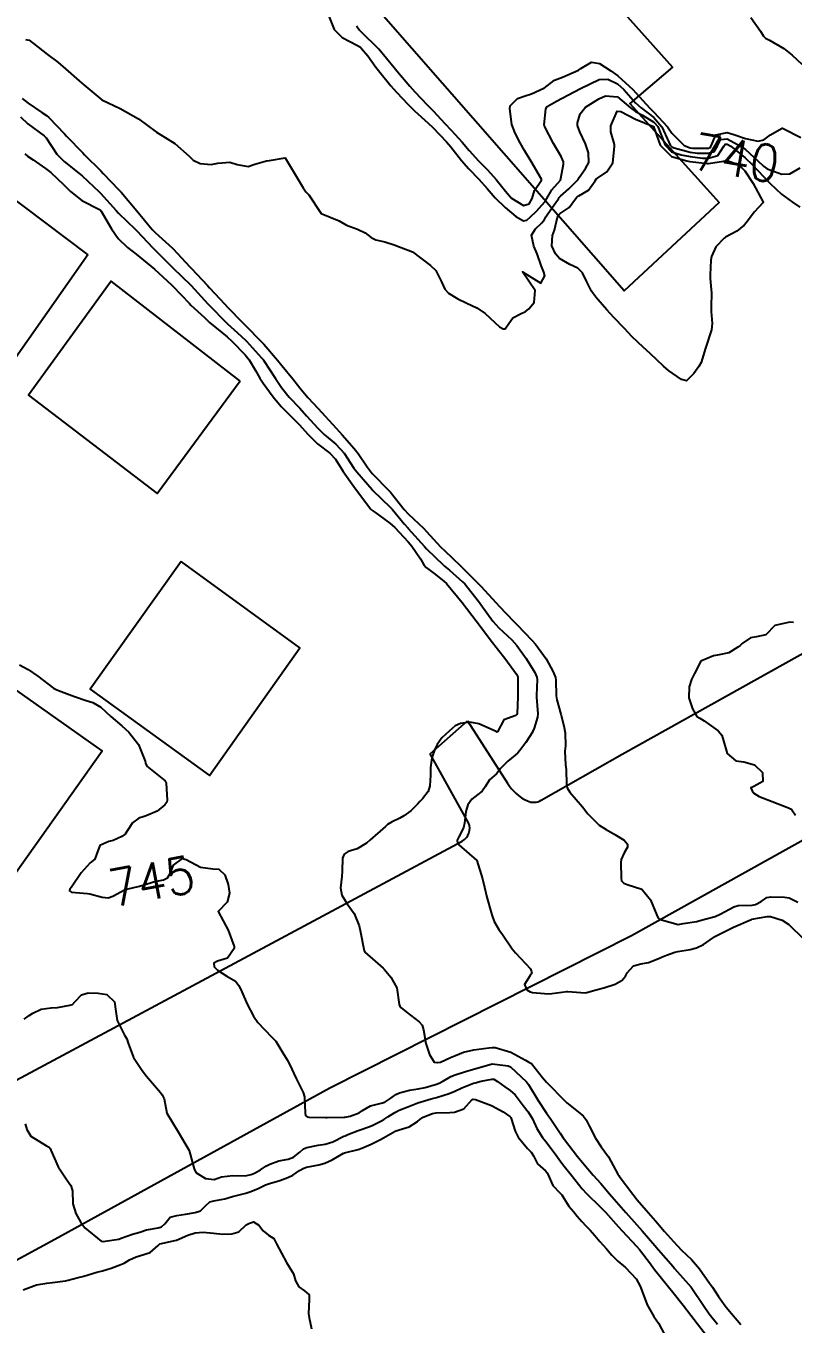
# Model space of a CAD drawing. Header units: metres. Extents: x 286371 to 293043, y 7462578 to 7466404.
# Drawn here: x 291645.5 to 291728.9, y 7462926.3 to 7463067.3 of the extents above; entities that cross this region are included whole.
import ezdxf
from ezdxf.enums import TextEntityAlignment as Align

# ---------------------------------------------------------------- set-up
doc = ezdxf.new("R2010")
doc.units = ezdxf.units.M
doc.header["$MEASUREMENT"] = 0
for name, color, linetype in [('Cotas', 45, 'Continuous'), ('Curvas de Nivel 1m', 11, 'Continuous'), ('Curvas de Nivel 5m', 15, 'Continuous'), ('Edificações', 30, 'Continuous'), ('Vias primárias', 230, 'Continuous')]:
    doc.layers.add(name, color=color, linetype=linetype)
doc.styles.add('Style-STANDARD', font='STANDARD.shx')

msp = doc.modelspace()

# ---------------------------------------------------------------- linework, layer by layer
at = {"layer": 'Curvas de Nivel 1m', "flags": 128}
for points, elevation in [([(291724.31, 7463068.22), (291725.36, 7463066.76), (291725.7, 7463066.2), (291725.9, 7463065.98), (291726.33, 7463065.75), (291727.88, 7463064.86), (291728.79, 7463064.15), (291729.85, 7463063.17)], 738), ([(291681.47, 7463067.32), (291681.77, 7463066.87), (291681.9, 7463066.73), (291683.85, 7463064.83), (291683.87, 7463064.81), (291685.54, 7463062.81), (291685.84, 7463062.45), (291687.26, 7463060.78), (291687.81, 7463060.17), (291689.14, 7463058.75), (291689.77, 7463058.09), (291691.06, 7463056.72), (291691.74, 7463056), (291692.94, 7463054.7), (291693.71, 7463053.79), (291694.72, 7463052.67), (291695.68, 7463051.68), (291696.65, 7463050.64), (291697.65, 7463049.37), (291698.31, 7463048.61), (291699.61, 7463047.81), (291700.21, 7463047.99), (291700.56, 7463048.58), (291700.79, 7463049.43), (291701.55, 7463050.57), (291701.57, 7463050.66), (291700.44, 7463052.58), (291699.71, 7463053.78), (291699.25, 7463054.6), (291698.7, 7463055.65), (291698.35, 7463056.62), (291698.1, 7463058.3), (291698.17, 7463058.62), (291698.96, 7463059.44), (291699.8, 7463059.72), (291700.46, 7463059.93), (291701.81, 7463060.55), (291701.84, 7463060.56), (291702.97, 7463061.41), (291703.83, 7463061.75), (291705.59, 7463062.5), (291705.85, 7463062.68), (291706.98, 7463063.36), (291707.86, 7463063.22), (291709.1, 7463062.45), (291709.84, 7463061.88), (291711.47, 7463060.41), (291711.81, 7463060.04), (291713.32, 7463058.38), (291713.78, 7463057.95), (291715.24, 7463056.35), (291715.73, 7463055.66), (291717.07, 7463054.32), (291717.71, 7463054.08), (291717.98, 7463054.04), (291719.71, 7463054.05), (291719.89, 7463054.1), (291719.99, 7463054.28), (291720.51, 7463055.49), (291721.74, 7463055.72), (291722.46, 7463055.52), (291723.73, 7463055.09), (291725.11, 7463054.81), (291725.73, 7463054.94), (291726.45, 7463055.47), (291727.64, 7463056.17), (291727.71, 7463056.2), (291727.74, 7463056.2), (291727.83, 7463056.16), (291729.73, 7463055.19)], 739), ([(291645.48, 7463065.84), (291645.89, 7463065.75), (291646.36, 7463065.41), (291647.87, 7463064.21), (291649, 7463063.37), (291649.84, 7463062.65), (291651.32, 7463061.33), (291651.82, 7463060.93), (291653.79, 7463059.29), (291655.78, 7463058.34), (291657.75, 7463057.23), (291659.73, 7463055.78), (291660.68, 7463055.19), (291661.71, 7463054.53), (291663.26, 7463053.15), (291663.69, 7463052.74), (291664.45, 7463052.37), (291665.68, 7463052.26), (291666.39, 7463052.4), (291667.69, 7463052.51), (291668.48, 7463052.27), (291669.68, 7463052.03), (291670.41, 7463052.31), (291671.69, 7463052.67), (291672, 7463052.71), (291673.69, 7463052.99), (291674.91, 7463050.98), (291675.65, 7463049.71), (291675.96, 7463049.28), (291676.26, 7463048.96), (291677.6, 7463046.93), (291679.59, 7463046.15), (291680.38, 7463045.68), (291681.58, 7463045.22), (291682.41, 7463044.85), (291683.06, 7463044.34), (291683.56, 7463044.07), (291684.53, 7463043.85), (291685.55, 7463043.53), (291687.54, 7463042.77), (291689.51, 7463041.3), (291690.06, 7463040.74), (291690.7, 7463039.51), (291691.06, 7463038.72), (291691.47, 7463038.28), (291692.48, 7463037.68), (291693.45, 7463037.21), (291694.54, 7463036.67), (291695.44, 7463036.06), (291697, 7463034.63), (291697.41, 7463034.4), (291697.62, 7463034.41), (291697.77, 7463034.62), (291698.44, 7463035.6), (291699.44, 7463036.12), (291699.77, 7463036.26), (291700.18, 7463036.58), (291700.76, 7463037.27), (291700.88, 7463038.57), (291699.5, 7463040.59), (291701.49, 7463039.35), (291701.91, 7463040.15), (291701.82, 7463040.56), (291701.52, 7463041.3), (291701.08, 7463042.57), (291700.72, 7463043.4), (291700.47, 7463044.58), (291700.89, 7463045.26), (291701.58, 7463045.91), (291701.87, 7463046.28), (291702.04, 7463046.56), (291702.66, 7463047.49), (291703.39, 7463048.54), (291703.49, 7463048.68), (291703.63, 7463048.83), (291704.53, 7463049.63), (291705.45, 7463050.51), (291705.54, 7463050.62), (291705.66, 7463050.85), (291706.33, 7463051.84), (291706.69, 7463052.49), (291706.67, 7463053.53), (291706.33, 7463054.5), (291705.74, 7463055.82), (291705.47, 7463056.51), (291705.47, 7463056.8), (291705.77, 7463057.76), (291706.34, 7463058.49), (291707.8, 7463059.41), (291708.53, 7463059.72), (291709.8, 7463059.6), (291711.22, 7463058.41), (291711.78, 7463058), (291712.55, 7463057.61), (291713.75, 7463056.85), (291714.2, 7463056.37), (291714.54, 7463055.55), (291715, 7463054.36), (291715.7, 7463053.65), (291716.72, 7463053.31), (291717.7, 7463053.13), (291719.05, 7463052.94), (291719.69, 7463052.93), (291720.73, 7463053.24), (291721.39, 7463054.26), (291721.51, 7463054.46), (291721.72, 7463054.48), (291722.13, 7463054.25), (291723.7, 7463052.97), (291724.48, 7463052.21), (291725.67, 7463050.94), (291726.39, 7463050.18), (291727.64, 7463049.02), (291728.84, 7463048.15), (291729.62, 7463047.64)], 741), ([(291645.12, 7463059.42), (291645.79, 7463058.91), (291647.26, 7463057.9), (291647.77, 7463057.58), (291648.02, 7463057.38), (291649.74, 7463055.58), (291649.94, 7463055.35), (291651.7, 7463053.51), (291651.89, 7463053.32), (291653.67, 7463051.56), (291653.91, 7463051.29), (291655.64, 7463049.52), (291655.88, 7463049.26), (291657.6, 7463047.23), (291659.24, 7463045.21), (291659.57, 7463044.87), (291661.46, 7463043.18), (291661.54, 7463043.08), (291663.34, 7463041.15), (291663.51, 7463040.97), (291665.25, 7463039.12), (291665.48, 7463038.87), (291667.15, 7463037.09), (291667.45, 7463036.77), (291669.09, 7463035.06), (291669.42, 7463034.73), (291671.1, 7463033.03), (291671.38, 7463032.73), (291672.86, 7463031), (291673.35, 7463030.41), (291674.54, 7463028.98), (291675.31, 7463027.99), (291676.16, 7463026.95), (291677.28, 7463025.75), (291678.05, 7463024.92), (291679.24, 7463023.6), (291679.88, 7463022.89), (291681.21, 7463021.41), (291681.63, 7463020.87), (291682.62, 7463019.41), (291683.04, 7463018.85), (291683.17, 7463018.69), (291685.01, 7463016.82), (291685.14, 7463016.66), (291686.64, 7463014.79), (291687.11, 7463014.28), (291688.72, 7463012.76), (291689.08, 7463012.39), (291690.58, 7463010.73), (291691.04, 7463010.27), (291692.72, 7463008.7), (291693.01, 7463008.42), (291694.76, 7463006.67), (291694.98, 7463006.44), (291696.63, 7463004.64), (291696.95, 7463004.29), (291698.55, 7463002.61), (291698.92, 7463002.24), (291700.5, 7463000.58), (291700.89, 7463000.13), (291702.07, 7462998.56), (291702.84, 7462997.15), (291703.08, 7462996.54), (291703.13, 7462996.24), (291703.16, 7462994.54), (291703.24, 7462994.1), (291703.67, 7462992.53), (291703.99, 7462991.29), (291704.14, 7462990.52), (291704.16, 7462989.09), (291704.08, 7462988.52), (291704.16, 7462987.05), (291704.23, 7462986.52), (291704.26, 7462984.91), (291704.35, 7462984.52), (291704.64, 7462984.07), (291706, 7462982.49), (291706.6, 7462981.72), (291707.84, 7462980.47), (291708.58, 7462980.01), (291709.54, 7462979.47), (291710.56, 7462978.85), (291710.9, 7462978.42), (291710.89, 7462978.08), (291710.54, 7462977.49), (291710.22, 7462976.74), (291710.18, 7462976.43), (291710.21, 7462974.72), (291710.27, 7462974.43), (291710.49, 7462974.19), (291710.88, 7462974.03), (291712.48, 7462973.52), (291713.42, 7462972.38), (291714.1, 7462970.71), (291714.23, 7462970.37), (291714.43, 7462970.25), (291714.61, 7462970.18), (291716.42, 7462969.7), (291716.97, 7462969.78), (291718.43, 7462970.03), (291718.66, 7462970.07), (291719.47, 7462970.29), (291720.44, 7462970.56), (291720.98, 7462970.8), (291722.45, 7462971.6), (291722.94, 7462971.74), (291724.46, 7462971.8), (291724.8, 7462971.86), (291725.44, 7462972.19), (291726.04, 7462972.61), (291726.47, 7462972.7), (291727.96, 7462972.67), (291728.47, 7462972.58), (291729.41, 7462972.13)], 742), ([(291644.94, 7463057.43), (291645.75, 7463056.68), (291647.53, 7463055.39), (291647.73, 7463055.16), (291648.9, 7463053.37), (291649.68, 7463052.59), (291651.3, 7463051.33), (291651.66, 7463051.02), (291653.49, 7463049.3), (291653.63, 7463049.15), (291655.34, 7463047.27), (291655.6, 7463046.98), (291657.4, 7463045.24), (291657.57, 7463045.06), (291659.34, 7463043.21), (291659.54, 7463043), (291661.35, 7463041.18), (291661.51, 7463041.02), (291663.44, 7463039.15), (291663.48, 7463039.1), (291665.31, 7463037.12), (291665.45, 7463036.96), (291667.28, 7463035.09), (291667.42, 7463034.95), (291668.51, 7463033.96), (291669.4, 7463033.16), (291669.5, 7463033.05), (291671.15, 7463031.24), (291671.34, 7463031.02), (291671.35, 7463031), (291672.64, 7463029), (291673.31, 7463028.02), (291674.14, 7463026.98), (291675.28, 7463025.77), (291676.04, 7463024.95), (291677.24, 7463023.6), (291677.95, 7463022.92), (291679.22, 7463021.86), (291680.11, 7463020.89), (291681.18, 7463019.28), (291681.48, 7463018.87), (291683.15, 7463016.94), (291683.24, 7463016.84), (291685.12, 7463015.03), (291685.32, 7463014.81), (291686.65, 7463013.23), (291687.03, 7463012.79), (291687.08, 7463012.72), (291688.84, 7463010.76), (291689.05, 7463010.52), (291690.9, 7463008.73), (291691.01, 7463008.62), (291691.55, 7463008.17), (291692.99, 7463006.93), (291693.22, 7463006.69), (291694.28, 7463005.36), (291694.81, 7463004.67), (291694.95, 7463004.47), (291696.27, 7463002.64), (291696.91, 7463001.92), (291698.33, 7463000.61), (291698.89, 7463000.01), (291699.9, 7462998.59), (291700.84, 7462997.05), (291701.05, 7462996.57), (291701.09, 7462996.31), (291701, 7462994.57), (291701, 7462994.37), (291701.16, 7462992.57), (291701.14, 7462992.2), (291700.75, 7462991.01), (291700.63, 7462990.69), (291700.57, 7462990.58), (291699.85, 7462989.46), (291699.21, 7462988.6), (291698.98, 7462988.33), (291698.71, 7462988.08), (291697.9, 7462987.42), (291697.1, 7462986.63), (291696.92, 7462986.39), (291696.68, 7462986.07), (291695.92, 7462985.39), (291695.45, 7462984.65), (291695.12, 7462984.19), (291694.64, 7462983.82), (291694, 7462983.31), (291693.56, 7462982.68), (291693.35, 7462981.95), (291693.19, 7462980.69), (291693.08, 7462980.19), (291692.57, 7462979.22), (291692.41, 7462978.86), (291692.4, 7462978.7), (291692.56, 7462978.34), (291694.52, 7462976.66), (291695.15, 7462974.65), (291695.38, 7462973.76), (291695.63, 7462972.65), (291696.09, 7462970.99), (291696.2, 7462970.64), (291696.43, 7462970.03), (291696.93, 7462969.15), (291697.31, 7462968.62), (291698.38, 7462967.05), (291698.74, 7462966.6), (291700.35, 7462964.88), (291700.44, 7462964.67), (291700.47, 7462964.57), (291700.5, 7462964.41), (291700.34, 7462964.14), (291699.73, 7462963.17), (291699.97, 7462962.58), (291700.31, 7462962.36), (291700.59, 7462962.29), (291702.31, 7462962.16), (291702.67, 7462962.18), (291704.31, 7462962.4), (291704.42, 7462962.4), (291706.31, 7462962.27), (291706.5, 7462962.3), (291707.09, 7462962.47), (291708.04, 7462962.74), (291708.32, 7462962.81), (291709.55, 7462963.21), (291710.33, 7462963.65), (291710.69, 7462964.07), (291710.86, 7462964.42), (291711.56, 7462965.2), (291712.36, 7462965.4), (291713.2, 7462965.55), (291714.37, 7462966.04), (291714.6, 7462966.13), (291715.13, 7462966.35), (291716.04, 7462966.68), (291716.38, 7462966.74), (291717.71, 7462966.99), (291718.39, 7462967.17), (291719.16, 7462967.52), (291720.26, 7462968.28), (291720.34, 7462968.34), (291720.41, 7462968.37), (291720.63, 7462968.49), (291722.42, 7462969.4), (291724.26, 7462970.21), (291724.39, 7462970.25), (291724.43, 7462970.26), (291726.07, 7462970.55), (291726.44, 7462970.56), (291727.72, 7462970.16), (291728.43, 7462969.68), (291730.02, 7462968.12)], 743), ([(291645.4, 7463053.42), (291645.7, 7463053.17), (291646.33, 7463052.76), (291647.67, 7463051.84), (291648.24, 7463051.38), (291649.64, 7463050.05), (291650.36, 7463049.34), (291651.62, 7463048.35), (291653.52, 7463047.38), (291653.6, 7463047.32), (291653.64, 7463047.29), (291653.71, 7463047.19), (291654.84, 7463045.28), (291655.56, 7463044.21), (291656.58, 7463043.25), (291657.53, 7463042.51), (291659.1, 7463041.21), (291659.51, 7463040.87), (291661.35, 7463039.18), (291661.48, 7463039.04), (291663.29, 7463037.15), (291663.45, 7463036.98), (291664.93, 7463035.62), (291665.42, 7463035.16), (291665.48, 7463035.11), (291667.4, 7463033.53), (291667.9, 7463033.08), (291669.36, 7463031.57), (291669.8, 7463031.05), (291670.49, 7463029.88), (291670.95, 7463029.03), (291671.32, 7463028.49), (291672.41, 7463027.01), (291673.28, 7463025.96), (291674.23, 7463024.98), (291675.25, 7463023.97), (291676.16, 7463022.95), (291677.22, 7463021.9), (291678.57, 7463020.91), (291679.19, 7463020.26), (291680.02, 7463018.89), (291681.15, 7463017.27), (291681.46, 7463016.87), (291682.58, 7463015.39), (291682.99, 7463014.85), (291683.11, 7463014.72), (291683.45, 7463014.49), (291685.09, 7463013.29), (291685.61, 7463012.81), (291687.06, 7463011.27), (291687.48, 7463010.78), (291688.4, 7463009.4), (291688.78, 7463008.76), (291689.01, 7463008.49), (291690.04, 7463007.7), (291690.99, 7463006.96), (291691.23, 7463006.72), (291692.95, 7463004.69), (291694.47, 7463002.67), (291694.92, 7463002.07), (291695.98, 7463000.65), (291696.88, 7462999.51), (291697.57, 7462998.62), (291698.84, 7462996.88), (291698.97, 7462996.6), (291699, 7462996.44), (291698.99, 7462994.6), (291698.99, 7462994.41), (291698.9, 7462992.6), (291698.87, 7462992.5), (291698.77, 7462992.41), (291697.48, 7462991.91), (291696.78, 7462990.63), (291696.77, 7462990.61), (291696.74, 7462990.6), (291696.63, 7462990.64), (291694.76, 7462991.5), (291693.78, 7462991.66), (291692.76, 7462991.54), (291692.17, 7462991.28), (291691.51, 7462990.71), (291691.12, 7462990.34), (291690.73, 7462989.97), (291690.22, 7462989.24), (291689.96, 7462988.74), (291689.64, 7462987.8), (291689.51, 7462986.74), (291689.49, 7462985.92), (291689.44, 7462984.74), (291689.26, 7462984.13), (291688.63, 7462983.35), (291688.34, 7462983.05), (291688.08, 7462982.76), (291687.35, 7462982.03), (291686.6, 7462981.48), (291686.16, 7462981.24), (291685.25, 7462980.8), (291684.84, 7462980.56), (291684.59, 7462980.34), (291682.89, 7462978.85), (291682.56, 7462978.54), (291681.52, 7462977.9), (291680.55, 7462977.61), (291680.1, 7462977.33), (291679.95, 7462976.89), (291679.91, 7462975.49), (291679.86, 7462974.89), (291679.72, 7462973.66), (291679.86, 7462972.89), (291680.45, 7462971.92), (291681.21, 7462970.87), (291681.75, 7462969.53), (291681.89, 7462968.86), (291682.24, 7462967), (291682.28, 7462966.86), (291682.37, 7462966.68), (291683.48, 7462965.71), (291684.35, 7462964.96), (291684.48, 7462964.82), (291685.17, 7462963.97), (291685.83, 7462962.8), (291686.1, 7462960.98), (291686.18, 7462960.8), (291686.28, 7462960.66), (291686.85, 7462960.21), (291688.26, 7462959.13), (291688.6, 7462958.76), (291688.75, 7462958.25), (291689, 7462956.75), (291689.38, 7462955.57), (291689.89, 7462954.74), (291690.19, 7462954.68), (291690.25, 7462954.68), (291690.58, 7462954.73), (291691.68, 7462955.24), (291692.21, 7462955.45), (291693.07, 7462955.83), (291694.21, 7462956.06), (291695.85, 7462956.28), (291696.22, 7462956.34), (291696.51, 7462956.34), (291698.21, 7462955.83), (291699.82, 7462954.96), (291700.2, 7462954.74), (291700.46, 7462954.57), (291701.67, 7462953.06), (291702.11, 7462952.55), (291702.16, 7462952.49), (291704.09, 7462950.52), (291704.12, 7462950.48), (291704.3, 7462950.33), (291706.1, 7462948.89), (291706.42, 7462948.48), (291706.74, 7462947.82), (291707.44, 7462946.46), (291708.05, 7462945.55), (291708.84, 7462944.44), (291709.85, 7462942.58), (291709.95, 7462942.43), (291710, 7462942.35), (291711.47, 7462940.4), (291711.96, 7462939.79), (291713.19, 7462938.38), (291713.93, 7462937.51), (291714.94, 7462936.35), (291715.9, 7462935.25), (291716.78, 7462934.32), (291717.87, 7462933.28), (291718.73, 7462932.29), (291719.83, 7462930.73), (291720.15, 7462930.27), (291720.79, 7462929.28), (291721.5, 7462928.25), (291721.79, 7462927.88), (291723.23, 7462926.22)], 744), ([(291728.93, 7463002.51), (291728.56, 7463002.52), (291726.92, 7463002.17), (291725.95, 7463001.15), (291724.91, 7463000.95), (291724.27, 7463000.84), (291723.37, 7463000.23), (291723.13, 7462999.99), (291722.89, 7462999.81), (291721.9, 7462999.22), (291720.87, 7462998.97), (291720.26, 7462998.89), (291718.86, 7462998.29), (291718.18, 7462996.97), (291717.87, 7462996.31), (291717.62, 7462995.52), (291717.56, 7462994.31), (291717.96, 7462993.13), (291718.45, 7462992.3), (291718.76, 7462992.09), (291719.24, 7462991.8), (291720.74, 7462990.74), (291721.16, 7462990.26), (291721.35, 7462989.63), (291721.74, 7462988.25), (291722.69, 7462987.46), (291723.55, 7462987.36), (291724.69, 7462987.04), (291725.57, 7462986.19), (291725.62, 7462985.22), (291724.65, 7462984.68), (291724.3, 7462984.55), (291724.44, 7462984.21), (291724.64, 7462983.95), (291725.22, 7462983.61), (291726.63, 7462983.04), (291728.39, 7462982.38), (291728.62, 7462982.27), (291728.75, 7462982.14), (291729.17, 7462981.57)], 741), ([(291645.35, 7462959.42), (291645.88, 7462959.8), (291646.27, 7462960.06), (291647.19, 7462960.48), (291648.28, 7462960.63), (291648.98, 7462960.66), (291650.29, 7462960.91), (291650.61, 7462961.01), (291650.87, 7462961.34), (291651.57, 7462962.06), (291652.31, 7462962.27), (291653.37, 7462962.24), (291654.31, 7462962.09), (291655.14, 7462961.27), (291655.3, 7462960.24), (291655.43, 7462959.27), (291656.23, 7462957.66), (291656.5, 7462957.25), (291656.66, 7462956.81), (291657.21, 7462955.24), (291658.17, 7462953.82), (291658.64, 7462953.22), (291660.14, 7462951.44), (291660.34, 7462951.19), (291660.55, 7462950.76), (291660.85, 7462949.18), (291662.07, 7462947.16), (291663.26, 7462945.15), (291663.75, 7462943.41), (291663.81, 7462943.14), (291664.01, 7462942.76), (291665.04, 7462942.08), (291666, 7462941.98), (291666.8, 7462942.29), (291668, 7462942.43), (291669.35, 7462942.39), (291670.01, 7462942.53), (291670.37, 7462942.66), (291671.03, 7462943.02), (291671.6, 7462943.43), (291672.02, 7462943.66), (291673.01, 7462944.01), (291674.03, 7462944.21), (291674.6, 7462944.4), (291675.29, 7462944.96), (291675.68, 7462945.32), (291676.05, 7462945.46), (291677.28, 7462945.71), (291678.06, 7462945.84), (291678.88, 7462946.08), (291680.07, 7462946.68), (291680.21, 7462946.74), (291680.52, 7462946.88), (291681.62, 7462947.32), (291682.08, 7462947.46), (291683.1, 7462947.83), (291684.1, 7462948.33), (291684.41, 7462948.51), (291684.87, 7462948.81), (291685.63, 7462949.28), (291686.11, 7462949.51), (291687.03, 7462949.87), (291688.13, 7462950.3), (291688.47, 7462950.42), (291689.58, 7462950.74), (291690.01, 7462950.86), (291690.14, 7462950.89), (291691.52, 7462951.33), (291692.15, 7462951.6), (291692.89, 7462951.95), (291694.16, 7462952.45), (291694.34, 7462952.5), (291695.02, 7462952.66), (291696.17, 7462952.89), (291696.39, 7462952.87), (291696.77, 7462952.63), (291697.58, 7462952.04), (291698.15, 7462951.66), (291698.71, 7462951.17), (291699.13, 7462950.59), (291699.55, 7462950.01), (291700.11, 7462949.34), (291700.58, 7462948.57), (291701.04, 7462947.52), (291701.65, 7462946.55), (291701.84, 7462946.33), (291702.06, 7462946.09), (291703.22, 7462944.53), (291703.55, 7462944.05), (291704.02, 7462943.43), (291704.77, 7462942.5), (291705.98, 7462940.98), (291706.44, 7462940.48), (291707.95, 7462939.01), (291708.5, 7462938.45), (291709.92, 7462936.85), (291710.33, 7462936.42), (291711.89, 7462934.76), (291712.22, 7462934.39), (291713.39, 7462932.84), (291713.74, 7462932.37), (291713.85, 7462932.21), (291715.36, 7462930.34), (291715.82, 7462929.76), (291716.95, 7462928.32), (291717.78, 7462927.26), (291718.5, 7462926.29), (291719.73, 7462924.71)], 746), ([(291645.45, 7462948.04), (291645.62, 7462947.41), (291646.06, 7462946.71), (291647.78, 7462945.64), (291648.05, 7462945.49), (291648.17, 7462945.37), (291648.25, 7462945.17), (291649.02, 7462943.36), (291649.99, 7462941.94), (291650.41, 7462941.34), (291650.58, 7462940.74), (291650.62, 7462939.33), (291650.97, 7462938.29), (291651.51, 7462937.32), (291651.92, 7462936.75), (291653.7, 7462935.29), (291653.89, 7462935.25), (291653.92, 7462935.25), (291654.15, 7462935.28), (291655.64, 7462935.52), (291655.9, 7462935.6), (291657.11, 7462936.03), (291657.91, 7462936.27), (291658.62, 7462936.5), (291659.92, 7462936.72), (291660.28, 7462936.83), (291660.61, 7462937.18), (291661.21, 7462937.9), (291661.94, 7462938.09), (291662.87, 7462938.22), (291663.94, 7462938.41), (291664.49, 7462938.58), (291665.05, 7462939.12), (291665.52, 7462939.55), (291665.96, 7462939.68), (291667.15, 7462939.9), (291667.97, 7462940.13), (291669.44, 7462940.51), (291669.98, 7462940.67), (291670.76, 7462941.02), (291671.58, 7462941.42), (291671.99, 7462941.55), (291673.12, 7462941.86), (291674, 7462942.19), (291674.52, 7462942.45), (291675.27, 7462942.96), (291675.74, 7462943.23), (291676.02, 7462943.33), (291677.36, 7462943.59), (291678.03, 7462943.77), (291678.82, 7462944.12), (291680.04, 7462944.84), (291680.07, 7462944.86), (291680.16, 7462944.88), (291681.65, 7462945.26), (291682.05, 7462945.4), (291683.06, 7462945.84), (291684.07, 7462946.32), (291684.39, 7462946.5), (291684.91, 7462946.81), (291685.65, 7462947.23), (291686.08, 7462947.39), (291687.18, 7462947.69), (291688.1, 7462948.28), (291688.34, 7462948.52), (291688.69, 7462948.76), (291689.7, 7462949.15), (291690.11, 7462949.21), (291691.58, 7462949.25), (291692.11, 7462949.31), (291693.13, 7462949.68), (291694.04, 7462950.68), (291694.1, 7462950.71), (291694.13, 7462950.72), (291694.4, 7462950.67), (291696.12, 7462950.02), (291697.41, 7462949.33), (291698.11, 7462948.84), (291698.22, 7462948.72), (291698.28, 7462948.61), (291698.71, 7462947.24), (291699.03, 7462946.6), (291700.05, 7462945.36), (291700.42, 7462944.96), (291700.69, 7462944.57), (291701.13, 7462943.67), (291702.01, 7462942.92), (291702.18, 7462942.72), (291702.26, 7462942.55), (291702.8, 7462941.35), (291703.55, 7462940.52), (291703.76, 7462940.31), (291703.97, 7462939.96), (291704.53, 7462939.09), (291705.02, 7462938.5), (291705.45, 7462938), (291705.93, 7462937.43), (291706.38, 7462936.94), (291706.83, 7462936.48), (291707.34, 7462935.9), (291707.9, 7462935.24), (291708.64, 7462934.44), (291709.21, 7462933.78), (291709.86, 7462933.11), (291710.67, 7462932.41), (291711.84, 7462931.19), (291712.27, 7462930.39), (291712.57, 7462929.62), (291713.05, 7462928.38), (291713.78, 7462927.1), (291714.26, 7462926.36), (291714.93, 7462925.16)], 747), ([(291645.24, 7462929.99), (291645.82, 7462930.21), (291646.69, 7462930.53), (291647.82, 7462930.73), (291648.41, 7462930.78), (291649.83, 7462930.99), (291650.12, 7462931.05), (291651.2, 7462931.32), (291651.69, 7462931.46), (291651.84, 7462931.5), (291653.22, 7462931.92), (291653.85, 7462932.07), (291654.78, 7462932.34), (291655.86, 7462932.74), (291656.21, 7462932.9), (291656.78, 7462933.24), (291657.51, 7462933.59), (291657.87, 7462933.68), (291659.04, 7462934.04), (291659.89, 7462934.81), (291660.09, 7462934.99), (291660.92, 7462935.18), (291661.72, 7462935.34), (291661.9, 7462935.39), (291663.13, 7462935.92), (291663.91, 7462936.18), (291664.78, 7462936.26), (291665.91, 7462936.16), (291666.94, 7462936.05), (291667.91, 7462936.08), (291668.67, 7462936.3), (291669.46, 7462937.05), (291669.77, 7462937.21), (291669.93, 7462937.27), (291670.26, 7462937.37), (291670.83, 7462937.03), (291671.31, 7462936.41), (291671.91, 7462935.95), (291672.47, 7462935.57), (291672.75, 7462935), (291673.85, 7462932.98), (291674.62, 7462931.75), (291674.82, 7462930.96), (291675.18, 7462930.32), (291675.81, 7462929.89), (291676.33, 7462929.47), (291676.32, 7462928.94), (291676.25, 7462927.43), (291676.3, 7462926.94), (291676.56, 7462925.75)], 748)]:
    msp.add_lwpolyline(points, dxfattribs=dict(at, elevation=elevation))
at = {"layer": 'Curvas de Nivel 1m', "elevation": 742, "flags": 128}
msp.add_lwpolyline([(291711.76, 7463057.18), (291713.72, 7463056.39), (291713.74, 7463056.38), (291714.47, 7463054.36), (291715.7, 7463053.14), (291717.37, 7463052.64), (291717.69, 7463052.6), (291719.61, 7463052.36), (291719.69, 7463052.36), (291721.33, 7463052.62), (291721.69, 7463052.69), (291722.95, 7463052.24), (291723.67, 7463051.57), (291724.56, 7463050.21), (291725.62, 7463048.24), (291725.65, 7463048.19), (291725.66, 7463048.16), (291725.62, 7463048.11), (291724.69, 7463047.12), (291724.01, 7463046.22), (291723.84, 7463045.97), (291723.59, 7463045.68), (291722.78, 7463045.03), (291721.57, 7463044.38), (291721.5, 7463044.32), (291721.41, 7463044.26), (291720.5, 7463043.32), (291720.03, 7463042.28), (291719.96, 7463041.85), (291719.87, 7463040.28), (291719.9, 7463039.87), (291720.02, 7463038.28), (291719.99, 7463036.82), (291720.01, 7463036.28), (291720.12, 7463034.98), (291720.05, 7463034.28), (291719.38, 7463032.29), (291718.91, 7463030.75), (291718.67, 7463030.3), (291718.11, 7463029.55), (291717.33, 7463028.76), (291716.78, 7463028.89), (291715.35, 7463029.87), (291714.81, 7463030.36), (291713.37, 7463031.73), (291712.62, 7463032.4), (291711.4, 7463033.55), (291710.59, 7463034.43), (291709.43, 7463035.64), (291708.66, 7463036.46), (291707.46, 7463037.84), (291706.99, 7463038.48), (291706.48, 7463039.5), (291706.03, 7463040.5), (291705.51, 7463041), (291704.65, 7463041.39), (291703.53, 7463042.04), (291703.07, 7463042.54), (291702.68, 7463043.41), (291702.75, 7463044.55), (291702.97, 7463045.14), (291703.31, 7463046.54), (291703.4, 7463046.74), (291703.6, 7463046.93), (291704.56, 7463047.57), (291705.24, 7463048.51), (291705.41, 7463048.72), (291705.63, 7463048.87), (291706.65, 7463049.48), (291707.38, 7463050.48), (291707.49, 7463050.65), (291707.66, 7463050.78), (291708.66, 7463051.47), (291709.3, 7463052.45), (291709.51, 7463054.23), (291709.48, 7463054.44), (291709.1, 7463055.81), (291709.09, 7463056.45), (291709.78, 7463058.07), (291710.19, 7463058.01)], close=True, dxfattribs=at)
at = {"layer": 'Curvas de Nivel 5m', "flags": 128}
for points, elevation in [([(291678.45, 7463068.39), (291679.02, 7463066.91), (291679.89, 7463066.05), (291681.58, 7463065.17), (291681.88, 7463064.99), (291682.01, 7463064.86), (291682.67, 7463064.05), (291683.56, 7463062.84), (291683.84, 7463062.47), (291685.18, 7463060.81), (291685.8, 7463060.1), (291687.07, 7463058.79), (291687.77, 7463058.1), (291689.23, 7463056.75), (291689.75, 7463056.26), (291691.25, 7463054.72), (291691.72, 7463054.17), (291692.88, 7463052.7), (291693.68, 7463051.79), (291694.76, 7463050.67), (291695.65, 7463049.66), (291696.54, 7463048.64), (291697.61, 7463047.59), (291698.78, 7463046.61), (291699.59, 7463046.13), (291699.96, 7463046.22), (291700.36, 7463046.58), (291701, 7463047.18), (291701.61, 7463047.83), (291701.94, 7463048.24), (291702.13, 7463048.56), (291702.68, 7463049.51), (291703.61, 7463050.54), (291703.63, 7463050.56), (291703.66, 7463050.74), (291703.94, 7463052.28), (291703.95, 7463052.53), (291703.7, 7463053.11), (291702.86, 7463054.55), (291701.89, 7463056.42), (291701.86, 7463056.56), (291702.02, 7463058.32), (291702.19, 7463058.56), (291703.19, 7463059.15), (291703.8, 7463059.46), (291704.5, 7463059.82), (291705.81, 7463060.5), (291707.83, 7463061.48), (291708.75, 7463061.53), (291709.82, 7463061.03), (291710.52, 7463060.42), (291711.79, 7463058.95), (291712.4, 7463058.4), (291713.76, 7463057.35), (291714.65, 7463056.36), (291715.4, 7463054.67), (291715.53, 7463054.35), (291715.71, 7463054.16), (291715.99, 7463054.06), (291717.7, 7463053.61), (291718.51, 7463053.5), (291719.7, 7463053.49), (291720.31, 7463053.67), (291720.67, 7463054.27), (291721.01, 7463054.98), (291721.73, 7463055.03), (291723.25, 7463054.23), (291723.71, 7463053.88), (291725.57, 7463052.2), (291725.68, 7463052.09), (291726.09, 7463051.77), (291727.67, 7463051.19), (291728.56, 7463051.26), (291729.68, 7463051.88)], 740), ([(291644.85, 7462997.9), (291645.78, 7462997.41), (291646.83, 7462996.67), (291648.53, 7462995.37), (291648.81, 7462995.21), (291649.06, 7462995.11), (291650.8, 7462994.47), (291652.09, 7462994.02), (291652.79, 7462993.8), (291653.67, 7462993.29), (291654.77, 7462992.3), (291655.97, 7462991.26), (291656.73, 7462990.59), (291657.76, 7462989.23), (291658.48, 7462987.42), (291658.54, 7462987.22), (291658.68, 7462986.9), (291660.12, 7462985.73), (291660.66, 7462985.31), (291660.75, 7462985.18), (291660.78, 7462985.06), (291660.88, 7462983.18), (291660.83, 7462982.97), (291660.62, 7462982.68), (291659.79, 7462982.01), (291658.6, 7462981.49), (291658.39, 7462981.42), (291657.82, 7462981.23), (291657.11, 7462980.72), (291656.57, 7462979.9), (291656.32, 7462979.5), (291655.94, 7462979.25), (291655, 7462978.82), (291654.56, 7462978.7), (291653.55, 7462978.29), (291653.2, 7462977.29), (291653.03, 7462976.8), (291652.52, 7462976.38), (291651.52, 7462975.32), (291650.48, 7462973.73), (291650.31, 7462973.51), (291650.26, 7462973.35), (291650.47, 7462973.2), (291652.22, 7462973.06), (291652.47, 7462973.03), (291653.83, 7462972.66), (291654.46, 7462972.58), (291654.97, 7462972.76), (291655.84, 7462973.25), (291656.26, 7462973.47), (291656.48, 7462973.53), (291657.86, 7462973.85), (291658.49, 7462974.04), (291659.38, 7462974.32), (291660.49, 7462974.54), (291660.93, 7462974.75), (291661.18, 7462975.17), (291661.56, 7462976.13), (291662.53, 7462976.87), (291662.93, 7462976.74), (291664.52, 7462975.92), (291665.86, 7462975.75), (291666.51, 7462975.7), (291667.14, 7462975.08), (291667.52, 7462974.05), (291667.66, 7462973.08), (291667.41, 7462972.13), (291666.44, 7462971.09), (291667.5, 7462969.08), (291668.15, 7462967.3), (291668.16, 7462967.07), (291667.42, 7462966.03), (291666.36, 7462965.7), (291665.97, 7462965.49), (291666, 7462965.1), (291666.35, 7462964.74), (291667.35, 7462964.07), (291668.32, 7462963.52), (291668.68, 7462963.06), (291668.99, 7462962.37), (291669.59, 7462961.04), (291670.26, 7462959.72), (291670.75, 7462959.03), (291672.23, 7462957.5), (291672.7, 7462957), (291673.46, 7462955.73), (291673.92, 7462954.98), (291674.19, 7462954.5), (291674.91, 7462952.96), (291675.67, 7462951.42), (291675.81, 7462950.95), (291675.88, 7462949.18), (291675.93, 7462948.95), (291676.1, 7462948.8), (291676.27, 7462948.77), (291678.1, 7462948.73), (291678.28, 7462948.73), (291680.1, 7462948.76), (291680.21, 7462948.77), (291680.75, 7462948.87), (291681.74, 7462949.23), (291682.11, 7462949.49), (291682.97, 7462950), (291684.13, 7462950.28), (291684.54, 7462950.4), (291685.18, 7462950.81), (291685.72, 7462951.22), (291686.14, 7462951.4), (291687.23, 7462951.7), (291688.15, 7462951.84), (291688.92, 7462951.98), (291690.16, 7462952.34), (291690.44, 7462952.45), (291690.92, 7462952.72), (291691.69, 7462953.19), (291692.17, 7462953.36), (291693.2, 7462953.67), (291694.18, 7462953.99), (291696.08, 7462954.53), (291696.19, 7462954.54), (291697.94, 7462954.35), (291698.19, 7462954.24), (291699.94, 7462952.58), (291700.05, 7462952.46), (291700.16, 7462952.31), (291701.21, 7462950.56), (291702.11, 7462949.18), (291702.56, 7462948.54), (291703.57, 7462947.02), (291703.92, 7462946.52), (291704.06, 7462946.32), (291705.48, 7462944.49), (291706.02, 7462943.83), (291707.18, 7462942.47), (291707.99, 7462941.54), (291708.96, 7462940.44), (291709.96, 7462939.28), (291710.71, 7462938.41), (291711.92, 7462937.05), (291712.51, 7462936.39), (291713.89, 7462934.81), (291714.29, 7462934.36), (291715.86, 7462932.54), (291716.03, 7462932.33), (291717.82, 7462930.3), (291719.17, 7462928.28), (291719.78, 7462927.4), (291720.69, 7462926.26)], 745)]:
    msp.add_lwpolyline(points, dxfattribs=dict(at, elevation=elevation))
at = {"layer": 'Edificações'}
for points in [[(291677.73, 7463076.03), (291688.25, 7463085.13), (291702.78, 7463068.65), (291707.22, 7463072.48), (291715.79, 7463062.82), (291711.15, 7463058.87), (291720.88, 7463048.14), (291710.53, 7463038.53)], [(291652.25, 7463042.44), (291643.43, 7463029.83), (291628.87, 7463040.28), (291638.25, 7463052.99)], [(291668.83, 7463028.74), (291668.77, 7463028.76), (291654.8, 7463039.59), (291645.83, 7463027.19), (291659.79, 7463016.53), (291668.83, 7463028.74)], [(291662.39, 7463009.13), (291652.52, 7462995.24), (291665.48, 7462985.89), (291675.31, 7462999.76)], [(291643.86, 7462974.49), (291653.83, 7462988.57), (291640.91, 7462997.66), (291630.92, 7462983.37), (291643.86, 7462974.49)]]:
    msp.add_lwpolyline(points, close=True, dxfattribs=at)
at = {"layer": 'Vias primárias'}
for points in [[(291693.52, 7462991.83), (291697.87, 7462985.03, 0.148721), (291700.04, 7462983.11, 0.244745), (291701.52, 7462983.18), (291710.33, 7462988.21), (291729.67, 7462998.99), (291736.9, 7463003.09), (291749.8, 7463011.04), (291756.05, 7463014.85, -0.054519), (291780.03, 7463028.22, -0.019815), (291797.48, 7463036.24), (291803.1, 7463038.6, 0.030396), (291807.19, 7463041.92, -0.103076), (291823.63, 7463052.19, -0.113606), (291834.69, 7463056.11, 0.054551), (291844.74, 7463058.9, 0.093273)], [(291865.42, 7463020.47), (291857.26, 7463038.29, 0.393171), (291849.98, 7463041.29), (291836.83, 7463035.76), (291801.89, 7463018.92), (291711.34, 7462968.44), (291678.54, 7462951.89), (291648.66, 7462935.47), (291633.24, 7462927.11)]]:
    msp.add_lwpolyline(points, format="xyb", dxfattribs=at)
at = {"layer": 'Vias primárias', "elevation": 743.47}
msp.add_lwpolyline([(291530.2, 7462990.75), (291537.07, 7462985.71), (291589.02, 7462948.83), (291600.5, 7462940.6), (291602.58, 7462939.13, 0.258724), (291614.93, 7462937.78), (291639.92, 7462950.34), (291692.95, 7462978.76, 0.389345), (291693.64, 7462980.74), (291689.47, 7462988.22), (291693.52, 7462991.83)], format="xyb", dxfattribs=at)

# ---------------------------------------------------------------- texts
at = {"layer": 'Cotas', "style": 'Style-STANDARD'}
for s, rotation, p in [('740', 350.4816, (291722.7, 7463052.97, 740)), ('745', 10.5908, (291659.19, 7462974.39, 745))]:
    msp.add_text(s, height=4, rotation=rotation, dxfattribs=at).set_placement(p, align=Align.MIDDLE_CENTER)

doc.saveas('drawing.dxf')
